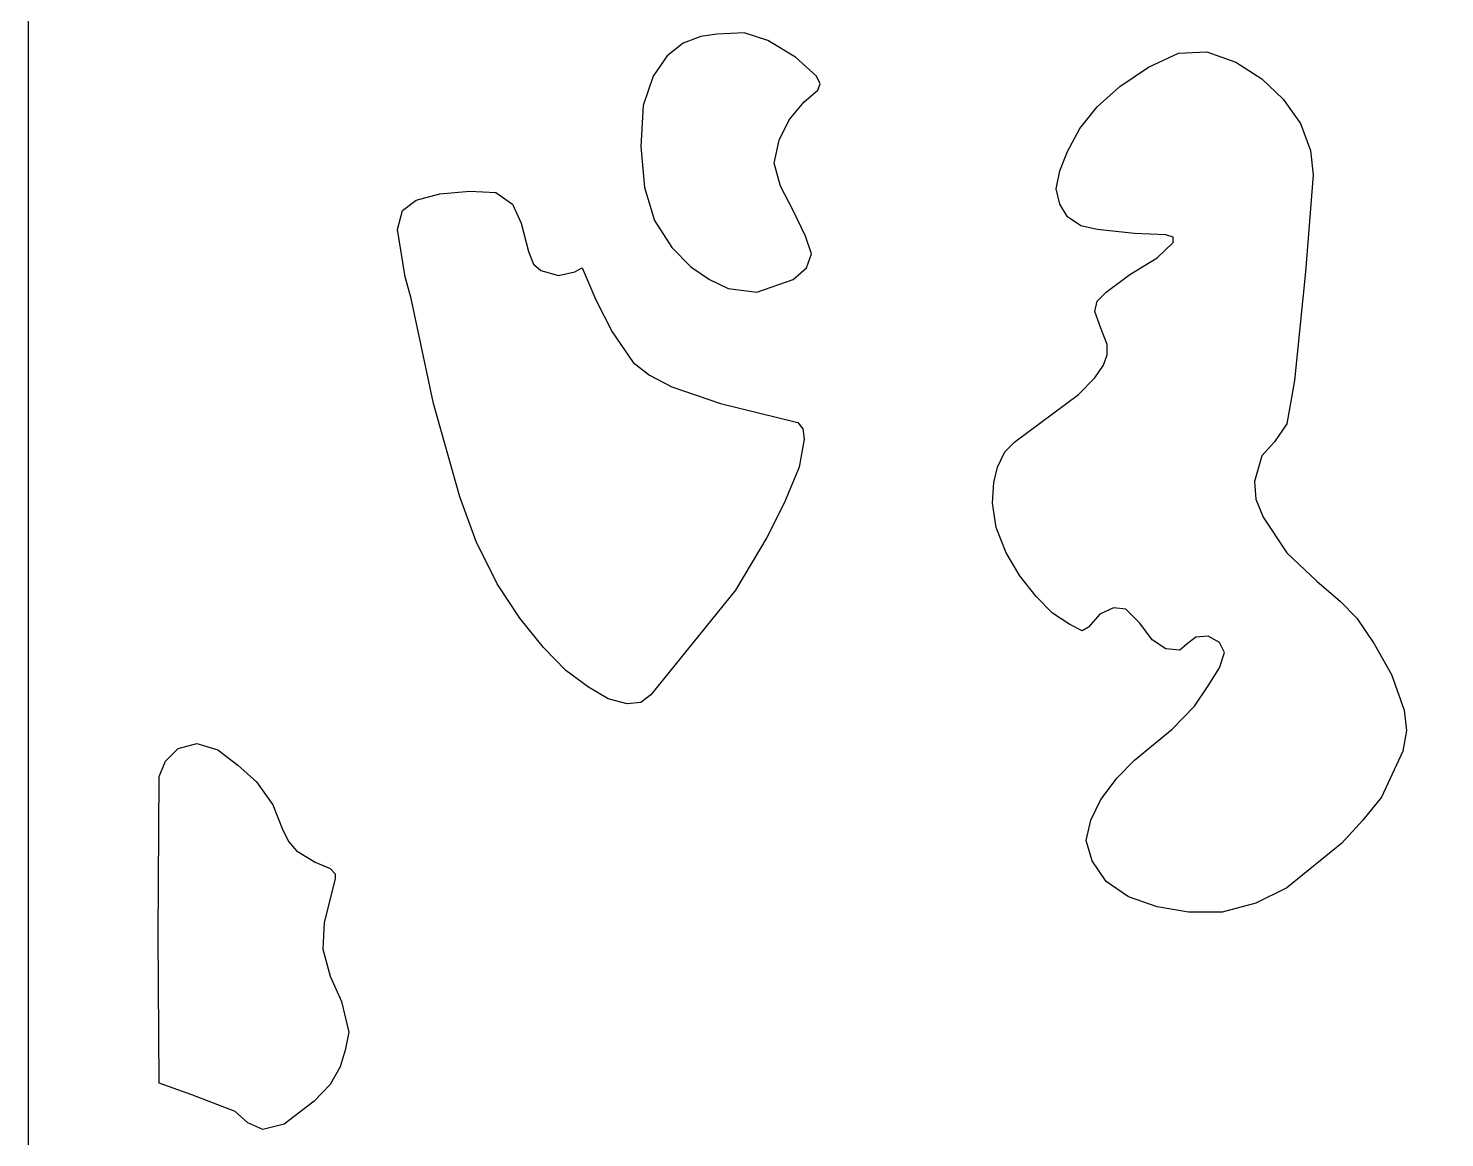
# Model space of a CAD drawing. Header units: centimetres. Extents: x -20.5 to -14.5, y -9 to 9.
# Drawn here: x -20.52 to -18.014, y -0.894 to 1.07 of the extents above; entities that cross this region are included whole.
import ezdxf

# ---------------------------------------------------------------- set-up
doc = ezdxf.new("R2010")
doc.units = ezdxf.units.CM
doc.header["$MEASUREMENT"] = 0
doc.layers.add('layer 1', color=7, linetype='Continuous')

msp = doc.modelspace()

# ---------------------------------------------------------------- linework, layer by layer
at = {"layer": 'layer 1', "color": 250}
for points, knots in [([(-14.52121, -8.99444), (-14.52121, -8.99444), (-20.51992, -8.99536), (-20.51992, -8.99536), (-20.51992, -8.99536), (-20.51992, -8.99536), (-20.51992, 9.00077), (-20.51992, 9.00077), (-20.51992, 9.00077), (-20.51992, 9.00077), (-14.52121, 9.00077), (-14.52121, 9.00077), (-14.52121, 9.00077), (-14.52121, 9.00077), (-14.52121, -8.99444), (-14.52121, -8.99444)], [0, 0, 0, 0, 0.2, 0.2, 0.2, 0.2, 0.4, 0.4, 0.4, 0.4, 0.6, 0.6, 0.6, 0.6, 1, 1, 1, 1]), ([(-19.23086, 0.6027), (-19.23086, 0.6027), (-19.28185, 0.60934), (-19.28185, 0.60934), (-19.28185, 0.60934), (-19.28185, 0.60934), (-19.31484, 0.62519), (-19.31484, 0.62519), (-19.31484, 0.62519), (-19.31484, 0.62519), (-19.34784, 0.64787), (-19.34784, 0.64787), (-19.34784, 0.64787), (-19.34784, 0.64787), (-19.38116, 0.6818), (-19.38116, 0.6818), (-19.38116, 0.6818), (-19.38116, 0.6818), (-19.41182, 0.72937), (-19.41182, 0.72937), (-19.41182, 0.72937), (-19.41182, 0.72937), (-19.42949, 0.78819), (-19.42949, 0.78819), (-19.42949, 0.78819), (-19.42949, 0.78819), (-19.43615, 0.86047), (-19.43615, 0.86047), (-19.43615, 0.86047), (-19.43615, 0.86047), (-19.43182, 0.93293), (-19.43182, 0.93293), (-19.43182, 0.93293), (-19.43182, 0.93293), (-19.41416, 0.98493), (-19.41416, 0.98493), (-19.41416, 0.98493), (-19.41416, 0.98493), (-19.38983, 1.02107), (-19.38983, 1.02107), (-19.38983, 1.02107), (-19.38983, 1.02107), (-19.36117, 1.04375), (-19.36117, 1.04375), (-19.36117, 1.04375), (-19.36117, 1.04375), (-19.33017, 1.055), (-19.33017, 1.055), (-19.33017, 1.055), (-19.33017, 1.055), (-19.30151, 1.05961), (-19.30151, 1.05961), (-19.30151, 1.05961), (-19.30151, 1.05961), (-19.25319, 1.06182), (-19.25319, 1.06182), (-19.25319, 1.06182), (-19.25319, 1.06182), (-19.2112, 1.04818), (-19.2112, 1.04818), (-19.2112, 1.04818), (-19.2112, 1.04818), (-19.16254, 1.01886), (-19.16254, 1.01886), (-19.16254, 1.01886), (-19.16254, 1.01886), (-19.12522, 0.98493), (-19.12522, 0.98493), (-19.12522, 0.98493), (-19.12522, 0.98493), (-19.11855, 0.97129), (-19.11855, 0.97129), (-19.11855, 0.97129), (-19.11855, 0.97129), (-19.12289, 0.96004), (-19.12289, 0.96004), (-19.12289, 0.96004), (-19.12289, 0.96004), (-19.14721, 0.93957), (-19.14721, 0.93957), (-19.14721, 0.93957), (-19.14721, 0.93957), (-19.17354, 0.90804), (-19.17354, 0.90804), (-19.17354, 0.90804), (-19.17354, 0.90804), (-19.1912, 0.87172), (-19.1912, 0.87172), (-19.1912, 0.87172), (-19.1912, 0.87172), (-19.2002, 0.83115), (-19.2002, 0.83115), (-19.2002, 0.83115), (-19.2002, 0.83115), (-19.1892, 0.7904), (-19.1892, 0.7904), (-19.1892, 0.7904), (-19.1892, 0.7904), (-19.16688, 0.74744), (-19.16688, 0.74744), (-19.16688, 0.74744), (-19.16688, 0.74744), (-19.14488, 0.70208), (-19.14488, 0.70208), (-19.14488, 0.70208), (-19.14488, 0.70208), (-19.13388, 0.67055), (-19.13388, 0.67055), (-19.13388, 0.67055), (-19.13388, 0.67055), (-19.14288, 0.64566), (-19.14288, 0.64566), (-19.14288, 0.64566), (-19.14288, 0.64566), (-19.16688, 0.62519), (-19.16688, 0.62519), (-19.16688, 0.62519), (-19.16688, 0.62519), (-19.23086, 0.6027), (-19.23086, 0.6027)], [0, 0, 0, 0, 0.0322581, 0.0322581, 0.0322581, 0.0322581, 0.0645161, 0.0645161, 0.0645161, 0.0645161, 0.0967742, 0.0967742, 0.0967742, 0.0967742, 0.1290323, 0.1290323, 0.1290323, 0.1290323, 0.1612903, 0.1612903, 0.1612903, 0.1612903, 0.1935484, 0.1935484, 0.1935484, 0.1935484, 0.2258065, 0.2258065, 0.2258065, 0.2258065, 0.2580645, 0.2580645, 0.2580645, 0.2580645, 0.2903226, 0.2903226, 0.2903226, 0.2903226, 0.3225806, 0.3225806, 0.3225806, 0.3225806, 0.3548387, 0.3548387, 0.3548387, 0.3548387, 0.3870968, 0.3870968, 0.3870968, 0.3870968, 0.4193548, 0.4193548, 0.4193548, 0.4193548, 0.4516129, 0.4516129, 0.4516129, 0.4516129, 0.483871, 0.483871, 0.483871, 0.483871, 0.516129, 0.516129, 0.516129, 0.516129, 0.5483871, 0.5483871, 0.5483871, 0.5483871, 0.5806452, 0.5806452, 0.5806452, 0.5806452, 0.6129032, 0.6129032, 0.6129032, 0.6129032, 0.6451613, 0.6451613, 0.6451613, 0.6451613, 0.6774194, 0.6774194, 0.6774194, 0.6774194, 0.7096774, 0.7096774, 0.7096774, 0.7096774, 0.7419355, 0.7419355, 0.7419355, 0.7419355, 0.7741935, 0.7741935, 0.7741935, 0.7741935, 0.8064516, 0.8064516, 0.8064516, 0.8064516, 0.8387097, 0.8387097, 0.8387097, 0.8387097, 0.8709677, 0.8709677, 0.8709677, 0.8709677, 0.9032258, 0.9032258, 0.9032258, 0.9032258, 0.9354839, 0.9354839, 0.9354839, 0.9354839, 1, 1, 1, 1]), ([(-18.45636, -0.13024), (-18.45636, -0.13024), (-18.49602, -0.17099), (-18.49602, -0.17099), (-18.49602, -0.17099), (-18.49602, -0.17099), (-18.56234, -0.22538), (-18.56234, -0.22538), (-18.56234, -0.22538), (-18.56234, -0.22538), (-18.59333, -0.25691), (-18.59333, -0.25691), (-18.59333, -0.25691), (-18.59333, -0.25691), (-18.62199, -0.29545), (-18.62199, -0.29545), (-18.62199, -0.29545), (-18.62199, -0.29545), (-18.63966, -0.33159), (-18.63966, -0.33159), (-18.63966, -0.33159), (-18.63966, -0.33159), (-18.64832, -0.36773), (-18.64832, -0.36773), (-18.64832, -0.36773), (-18.64832, -0.36773), (-18.63732, -0.40405), (-18.63732, -0.40405), (-18.63732, -0.40405), (-18.63732, -0.40405), (-18.61299, -0.44019), (-18.61299, -0.44019), (-18.61299, -0.44019), (-18.61299, -0.44019), (-18.57334, -0.4673), (-18.57334, -0.4673), (-18.57334, -0.4673), (-18.57334, -0.4673), (-18.52268, -0.48537), (-18.52268, -0.48537), (-18.52268, -0.48537), (-18.52268, -0.48537), (-18.46736, -0.49459), (-18.46736, -0.49459), (-18.46736, -0.49459), (-18.46736, -0.49459), (-18.40771, -0.49459), (-18.40771, -0.49459), (-18.40771, -0.49459), (-18.40771, -0.49459), (-18.34805, -0.47873), (-18.34805, -0.47873), (-18.34805, -0.47873), (-18.34805, -0.47873), (-18.29306, -0.45144), (-18.29306, -0.45144), (-18.29306, -0.45144), (-18.29306, -0.45144), (-18.19575, -0.37234), (-18.19575, -0.37234), (-18.19575, -0.37234), (-18.19575, -0.37234), (-18.15843, -0.33159), (-18.15843, -0.33159), (-18.15843, -0.33159), (-18.15843, -0.33159), (-18.12543, -0.29084), (-18.12543, -0.29084), (-18.12543, -0.29084), (-18.12543, -0.29084), (-18.08777, -0.20952), (-18.08777, -0.20952), (-18.08777, -0.20952), (-18.08777, -0.20952), (-18.08111, -0.1732), (-18.08111, -0.1732), (-18.08111, -0.1732), (-18.08111, -0.1732), (-18.08544, -0.13706), (-18.08544, -0.13706), (-18.08544, -0.13706), (-18.08544, -0.13706), (-18.10777, -0.07382), (-18.10777, -0.07382), (-18.10777, -0.07382), (-18.10777, -0.07382), (-18.13843, -0.01942), (-18.13843, -0.01942), (-18.13843, -0.01942), (-18.13843, -0.01942), (-18.16942, 0.02575), (-18.16942, 0.02575), (-18.16942, 0.02575), (-18.16942, 0.02575), (-18.19808, 0.05525), (-18.19808, 0.05525), (-18.19808, 0.05525), (-18.19808, 0.05525), (-18.24008, 0.09139), (-18.24008, 0.09139), (-18.24008, 0.09139), (-18.24008, 0.09139), (-18.29306, 0.14118), (-18.29306, 0.14118), (-18.29306, 0.14118), (-18.29306, 0.14118), (-18.33505, 0.20442), (-18.33505, 0.20442), (-18.33505, 0.20442), (-18.33505, 0.20442), (-18.34805, 0.23614), (-18.34805, 0.23614), (-18.34805, 0.23614), (-18.34805, 0.23614), (-18.35038, 0.26785), (-18.35038, 0.26785), (-18.35038, 0.26785), (-18.35038, 0.26785), (-18.33705, 0.31303), (-18.33705, 0.31303), (-18.33705, 0.31303), (-18.33705, 0.31303), (-18.31506, 0.33792), (-18.31506, 0.33792), (-18.31506, 0.33792), (-18.31506, 0.33792), (-18.29306, 0.36963), (-18.29306, 0.36963), (-18.29306, 0.36963), (-18.29306, 0.36963), (-18.27973, 0.44652), (-18.27973, 0.44652), (-18.27973, 0.44652), (-18.27973, 0.44652), (-18.26007, 0.63884), (-18.26007, 0.63884), (-18.26007, 0.63884), (-18.26007, 0.63884), (-18.24674, 0.81069), (-18.24674, 0.81069), (-18.24674, 0.81069), (-18.24674, 0.81069), (-18.25107, 0.85365), (-18.25107, 0.85365), (-18.25107, 0.85365), (-18.25107, 0.85365), (-18.26874, 0.90122), (-18.26874, 0.90122), (-18.26874, 0.90122), (-18.26874, 0.90122), (-18.29973, 0.94418), (-18.29973, 0.94418), (-18.29973, 0.94418), (-18.29973, 0.94418), (-18.33705, 0.98032), (-18.33705, 0.98032), (-18.33705, 0.98032), (-18.33705, 0.98032), (-18.38338, 1.00982), (-18.38338, 1.00982), (-18.38338, 1.00982), (-18.38338, 1.00982), (-18.43437, 1.02789), (-18.43437, 1.02789), (-18.43437, 1.02789), (-18.43437, 1.02789), (-18.48502, 1.02568), (-18.48502, 1.02568), (-18.48502, 1.02568), (-18.48502, 1.02568), (-18.53801, 1.00079), (-18.53801, 1.00079), (-18.53801, 1.00079), (-18.53801, 1.00079), (-18.58867, 0.96686), (-18.58867, 0.96686), (-18.58867, 0.96686), (-18.58867, 0.96686), (-18.62866, 0.93054), (-18.62866, 0.93054), (-18.62866, 0.93054), (-18.62866, 0.93054), (-18.65932, 0.89218), (-18.65932, 0.89218), (-18.65932, 0.89218), (-18.65932, 0.89218), (-18.68131, 0.85144), (-18.68131, 0.85144), (-18.68131, 0.85144), (-18.68131, 0.85144), (-18.69464, 0.81751), (-18.69464, 0.81751), (-18.69464, 0.81751), (-18.69464, 0.81751), (-18.70131, 0.78579), (-18.70131, 0.78579), (-18.70131, 0.78579), (-18.70131, 0.78579), (-18.69464, 0.75869), (-18.69464, 0.75869), (-18.69464, 0.75869), (-18.69464, 0.75869), (-18.68131, 0.73601), (-18.68131, 0.73601), (-18.68131, 0.73601), (-18.68131, 0.73601), (-18.65732, 0.72015), (-18.65732, 0.72015), (-18.65732, 0.72015), (-18.65732, 0.72015), (-18.62866, 0.71351), (-18.62866, 0.71351), (-18.62866, 0.71351), (-18.62866, 0.71351), (-18.56234, 0.70669), (-18.56234, 0.70669), (-18.56234, 0.70669), (-18.56234, 0.70669), (-18.50702, 0.70448), (-18.50702, 0.70448), (-18.50702, 0.70448), (-18.50702, 0.70448), (-18.49402, 0.69987), (-18.49402, 0.69987), (-18.49402, 0.69987), (-18.49402, 0.69987), (-18.49402, 0.69083), (-18.49402, 0.69083), (-18.49402, 0.69083), (-18.49402, 0.69083), (-18.52268, 0.66373), (-18.52268, 0.66373), (-18.52268, 0.66373), (-18.52268, 0.66373), (-18.571, 0.63423), (-18.571, 0.63423), (-18.571, 0.63423), (-18.571, 0.63423), (-18.61299, 0.6027), (-18.61299, 0.6027), (-18.61299, 0.6027), (-18.61299, 0.6027), (-18.62866, 0.58684), (-18.62866, 0.58684), (-18.62866, 0.58684), (-18.62866, 0.58684), (-18.63299, 0.56859), (-18.63299, 0.56859), (-18.63299, 0.56859), (-18.63299, 0.56859), (-18.62199, 0.53927), (-18.62199, 0.53927), (-18.62199, 0.53927), (-18.62199, 0.53927), (-18.611, 0.50995), (-18.611, 0.50995), (-18.611, 0.50995), (-18.611, 0.50995), (-18.611, 0.4917), (-18.611, 0.4917), (-18.611, 0.4917), (-18.611, 0.4917), (-18.61733, 0.47363), (-18.61733, 0.47363), (-18.61733, 0.47363), (-18.61733, 0.47363), (-18.63299, 0.45113), (-18.63299, 0.45113), (-18.63299, 0.45113), (-18.63299, 0.45113), (-18.66165, 0.42163), (-18.66165, 0.42163), (-18.66165, 0.42163), (-18.66165, 0.42163), (-18.77429, 0.33792), (-18.77429, 0.33792), (-18.77429, 0.33792), (-18.77429, 0.33792), (-18.79196, 0.31985), (-18.79196, 0.31985), (-18.79196, 0.31985), (-18.79196, 0.31985), (-18.80495, 0.29274), (-18.80495, 0.29274), (-18.80495, 0.29274), (-18.80495, 0.29274), (-18.81162, 0.26564), (-18.81162, 0.26564), (-18.81162, 0.26564), (-18.81162, 0.26564), (-18.81395, 0.22932), (-18.81395, 0.22932), (-18.81395, 0.22932), (-18.81395, 0.22932), (-18.80729, 0.18635), (-18.80729, 0.18635), (-18.80729, 0.18635), (-18.80729, 0.18635), (-18.78962, 0.14118), (-18.78962, 0.14118), (-18.78962, 0.14118), (-18.78962, 0.14118), (-18.7653, 0.10043), (-18.7653, 0.10043), (-18.7653, 0.10043), (-18.7653, 0.10043), (-18.73663, 0.06429), (-18.73663, 0.06429), (-18.73663, 0.06429), (-18.73663, 0.06429), (-18.70797, 0.03479), (-18.70797, 0.03479), (-18.70797, 0.03479), (-18.70797, 0.03479), (-18.67698, 0.0145), (-18.67698, 0.0145), (-18.67698, 0.0145), (-18.67698, 0.0145), (-18.65499, 0.00307), (-18.65499, 0.00307), (-18.65499, 0.00307), (-18.65499, 0.00307), (-18.64399, 0.0099), (-18.64399, 0.0099), (-18.64399, 0.0099), (-18.64399, 0.0099), (-18.62399, 0.03257), (-18.62399, 0.03257), (-18.62399, 0.03257), (-18.62399, 0.03257), (-18.59966, 0.04382), (-18.59966, 0.04382), (-18.59966, 0.04382), (-18.59966, 0.04382), (-18.57767, 0.04161), (-18.57767, 0.04161), (-18.57767, 0.04161), (-18.57767, 0.04161), (-18.55334, 0.01672), (-18.55334, 0.01672), (-18.55334, 0.01672), (-18.55334, 0.01672), (-18.53135, -0.0126), (-18.53135, -0.0126), (-18.53135, -0.0126), (-18.53135, -0.0126), (-18.50702, -0.02846), (-18.50702, -0.02846), (-18.50702, -0.02846), (-18.50702, -0.02846), (-18.48269, -0.03085), (-18.48269, -0.03085), (-18.48269, -0.03085), (-18.48269, -0.03085), (-18.46969, -0.01942), (-18.46969, -0.01942), (-18.46969, -0.01942), (-18.46969, -0.01942), (-18.45403, -0.00817), (-18.45403, -0.00817), (-18.45403, -0.00817), (-18.45403, -0.00817), (-18.43203, -0.00596), (-18.43203, -0.00596), (-18.43203, -0.00596), (-18.43203, -0.00596), (-18.41237, -0.01721), (-18.41237, -0.01721), (-18.41237, -0.01721), (-18.41237, -0.01721), (-18.40337, -0.03528), (-18.40337, -0.03528), (-18.40337, -0.03528), (-18.40337, -0.03528), (-18.41237, -0.06238), (-18.41237, -0.06238), (-18.41237, -0.06238), (-18.41237, -0.06238), (-18.43203, -0.0941), (-18.43203, -0.0941), (-18.43203, -0.0941), (-18.43203, -0.0941), (-18.45636, -0.13024), (-18.45636, -0.13024)], [0, 0, 0, 0, 0.0103093, 0.0103093, 0.0103093, 0.0103093, 0.0206186, 0.0206186, 0.0206186, 0.0206186, 0.0309278, 0.0309278, 0.0309278, 0.0309278, 0.0412371, 0.0412371, 0.0412371, 0.0412371, 0.0515464, 0.0515464, 0.0515464, 0.0515464, 0.0618557, 0.0618557, 0.0618557, 0.0618557, 0.0721649, 0.0721649, 0.0721649, 0.0721649, 0.0824742, 0.0824742, 0.0824742, 0.0824742, 0.0927835, 0.0927835, 0.0927835, 0.0927835, 0.1030928, 0.1030928, 0.1030928, 0.1030928, 0.1134021, 0.1134021, 0.1134021, 0.1134021, 0.1237113, 0.1237113, 0.1237113, 0.1237113, 0.1340206, 0.1340206, 0.1340206, 0.1340206, 0.1443299, 0.1443299, 0.1443299, 0.1443299, 0.1546392, 0.1546392, 0.1546392, 0.1546392, 0.1649485, 0.1649485, 0.1649485, 0.1649485, 0.1752577, 0.1752577, 0.1752577, 0.1752577, 0.185567, 0.185567, 0.185567, 0.185567, 0.1958763, 0.1958763, 0.1958763, 0.1958763, 0.2061856, 0.2061856, 0.2061856, 0.2061856, 0.2164948, 0.2164948, 0.2164948, 0.2164948, 0.2268041, 0.2268041, 0.2268041, 0.2268041, 0.2371134, 0.2371134, 0.2371134, 0.2371134, 0.2474227, 0.2474227, 0.2474227, 0.2474227, 0.257732, 0.257732, 0.257732, 0.257732, 0.2680412, 0.2680412, 0.2680412, 0.2680412, 0.2783505, 0.2783505, 0.2783505, 0.2783505, 0.2886598, 0.2886598, 0.2886598, 0.2886598, 0.2989691, 0.2989691, 0.2989691, 0.2989691, 0.3092784, 0.3092784, 0.3092784, 0.3092784, 0.3195876, 0.3195876, 0.3195876, 0.3195876, 0.3298969, 0.3298969, 0.3298969, 0.3298969, 0.3402062, 0.3402062, 0.3402062, 0.3402062, 0.3505155, 0.3505155, 0.3505155, 0.3505155, 0.3608247, 0.3608247, 0.3608247, 0.3608247, 0.371134, 0.371134, 0.371134, 0.371134, 0.3814433, 0.3814433, 0.3814433, 0.3814433, 0.3917526, 0.3917526, 0.3917526, 0.3917526, 0.4020619, 0.4020619, 0.4020619, 0.4020619, 0.4123711, 0.4123711, 0.4123711, 0.4123711, 0.4226804, 0.4226804, 0.4226804, 0.4226804, 0.4329897, 0.4329897, 0.4329897, 0.4329897, 0.443299, 0.443299, 0.443299, 0.443299, 0.4536082, 0.4536082, 0.4536082, 0.4536082, 0.4639175, 0.4639175, 0.4639175, 0.4639175, 0.4742268, 0.4742268, 0.4742268, 0.4742268, 0.4845361, 0.4845361, 0.4845361, 0.4845361, 0.4948454, 0.4948454, 0.4948454, 0.4948454, 0.5051546, 0.5051546, 0.5051546, 0.5051546, 0.5154639, 0.5154639, 0.5154639, 0.5154639, 0.5257732, 0.5257732, 0.5257732, 0.5257732, 0.5360825, 0.5360825, 0.5360825, 0.5360825, 0.5463918, 0.5463918, 0.5463918, 0.5463918, 0.556701, 0.556701, 0.556701, 0.556701, 0.5670103, 0.5670103, 0.5670103, 0.5670103, 0.5773196, 0.5773196, 0.5773196, 0.5773196, 0.5876289, 0.5876289, 0.5876289, 0.5876289, 0.5979381, 0.5979381, 0.5979381, 0.5979381, 0.6082474, 0.6082474, 0.6082474, 0.6082474, 0.6185567, 0.6185567, 0.6185567, 0.6185567, 0.628866, 0.628866, 0.628866, 0.628866, 0.6391753, 0.6391753, 0.6391753, 0.6391753, 0.6494845, 0.6494845, 0.6494845, 0.6494845, 0.6597938, 0.6597938, 0.6597938, 0.6597938, 0.6701031, 0.6701031, 0.6701031, 0.6701031, 0.6804124, 0.6804124, 0.6804124, 0.6804124, 0.6907216, 0.6907216, 0.6907216, 0.6907216, 0.7010309, 0.7010309, 0.7010309, 0.7010309, 0.7113402, 0.7113402, 0.7113402, 0.7113402, 0.7216495, 0.7216495, 0.7216495, 0.7216495, 0.7319588, 0.7319588, 0.7319588, 0.7319588, 0.742268, 0.742268, 0.742268, 0.742268, 0.7525773, 0.7525773, 0.7525773, 0.7525773, 0.7628866, 0.7628866, 0.7628866, 0.7628866, 0.7731959, 0.7731959, 0.7731959, 0.7731959, 0.7835052, 0.7835052, 0.7835052, 0.7835052, 0.7938144, 0.7938144, 0.7938144, 0.7938144, 0.8041237, 0.8041237, 0.8041237, 0.8041237, 0.814433, 0.814433, 0.814433, 0.814433, 0.8247423, 0.8247423, 0.8247423, 0.8247423, 0.8350515, 0.8350515, 0.8350515, 0.8350515, 0.8453608, 0.8453608, 0.8453608, 0.8453608, 0.8556701, 0.8556701, 0.8556701, 0.8556701, 0.8659794, 0.8659794, 0.8659794, 0.8659794, 0.8762887, 0.8762887, 0.8762887, 0.8762887, 0.8865979, 0.8865979, 0.8865979, 0.8865979, 0.8969072, 0.8969072, 0.8969072, 0.8969072, 0.9072165, 0.9072165, 0.9072165, 0.9072165, 0.9175258, 0.9175258, 0.9175258, 0.9175258, 0.9278351, 0.9278351, 0.9278351, 0.9278351, 0.9381443, 0.9381443, 0.9381443, 0.9381443, 0.9484536, 0.9484536, 0.9484536, 0.9484536, 0.9587629, 0.9587629, 0.9587629, 0.9587629, 0.9690722, 0.9690722, 0.9690722, 0.9690722, 0.9793814, 0.9793814, 0.9793814, 0.9793814, 1, 1, 1, 1]), ([(-19.8424, 0.59127), (-19.8424, 0.59127), (-19.80274, 0.40577), (-19.80274, 0.40577), (-19.80274, 0.40577), (-19.80274, 0.40577), (-19.75642, 0.24075), (-19.75642, 0.24075), (-19.75642, 0.24075), (-19.75642, 0.24075), (-19.72775, 0.16146), (-19.72775, 0.16146), (-19.72775, 0.16146), (-19.72775, 0.16146), (-19.6901, 0.08678), (-19.6901, 0.08678), (-19.6901, 0.08678), (-19.6901, 0.08678), (-19.65044, 0.02575), (-19.65044, 0.02575), (-19.65044, 0.02575), (-19.65044, 0.02575), (-19.60845, -0.02624), (-19.60845, -0.02624), (-19.60845, -0.02624), (-19.60845, -0.02624), (-19.56879, -0.06699), (-19.56879, -0.06699), (-19.56879, -0.06699), (-19.56879, -0.06699), (-19.5288, -0.09631), (-19.5288, -0.09631), (-19.5288, -0.09631), (-19.5288, -0.09631), (-19.49381, -0.11678), (-19.49381, -0.11678), (-19.49381, -0.11678), (-19.49381, -0.11678), (-19.46048, -0.12581), (-19.46048, -0.12581), (-19.46048, -0.12581), (-19.46048, -0.12581), (-19.43615, -0.1236), (-19.43615, -0.1236), (-19.43615, -0.1236), (-19.43615, -0.1236), (-19.41849, -0.10996), (-19.41849, -0.10996), (-19.41849, -0.10996), (-19.41849, -0.10996), (-19.26852, 0.07554), (-19.26852, 0.07554), (-19.26852, 0.07554), (-19.26852, 0.07554), (-19.2132, 0.16828), (-19.2132, 0.16828), (-19.2132, 0.16828), (-19.2132, 0.16828), (-19.18254, 0.22932), (-19.18254, 0.22932), (-19.18254, 0.22932), (-19.18254, 0.22932), (-19.15588, 0.29274), (-19.15588, 0.29274), (-19.15588, 0.29274), (-19.15588, 0.29274), (-19.14721, 0.34253), (-19.14721, 0.34253), (-19.14721, 0.34253), (-19.14721, 0.34253), (-19.14921, 0.3606), (-19.14921, 0.3606), (-19.14921, 0.3606), (-19.14921, 0.3606), (-19.15821, 0.37185), (-19.15821, 0.37185), (-19.15821, 0.37185), (-19.15821, 0.37185), (-19.29518, 0.40577), (-19.29518, 0.40577), (-19.29518, 0.40577), (-19.29518, 0.40577), (-19.38116, 0.43527), (-19.38116, 0.43527), (-19.38116, 0.43527), (-19.38116, 0.43527), (-19.42082, 0.45556), (-19.42082, 0.45556), (-19.42082, 0.45556), (-19.42082, 0.45556), (-19.44948, 0.47824), (-19.44948, 0.47824), (-19.44948, 0.47824), (-19.44948, 0.47824), (-19.48714, 0.53245), (-19.48714, 0.53245), (-19.48714, 0.53245), (-19.48714, 0.53245), (-19.5158, 0.58905), (-19.5158, 0.58905), (-19.5158, 0.58905), (-19.5158, 0.58905), (-19.54013, 0.64566), (-19.54013, 0.64566), (-19.54013, 0.64566), (-19.54013, 0.64566), (-19.55313, 0.63884), (-19.55313, 0.63884), (-19.55313, 0.63884), (-19.55313, 0.63884), (-19.58179, 0.63202), (-19.58179, 0.63202), (-19.58179, 0.63202), (-19.58179, 0.63202), (-19.61278, 0.64105), (-19.61278, 0.64105), (-19.61278, 0.64105), (-19.61278, 0.64105), (-19.62611, 0.6523), (-19.62611, 0.6523), (-19.62611, 0.6523), (-19.62611, 0.6523), (-19.63477, 0.67498), (-19.63477, 0.67498), (-19.63477, 0.67498), (-19.63477, 0.67498), (-19.64811, 0.72476), (-19.64811, 0.72476), (-19.64811, 0.72476), (-19.64811, 0.72476), (-19.66344, 0.75869), (-19.66344, 0.75869), (-19.66344, 0.75869), (-19.66344, 0.75869), (-19.69243, 0.77897), (-19.69243, 0.77897), (-19.69243, 0.77897), (-19.69243, 0.77897), (-19.73875, 0.78137), (-19.73875, 0.78137), (-19.73875, 0.78137), (-19.73875, 0.78137), (-19.79174, 0.77676), (-19.79174, 0.77676), (-19.79174, 0.77676), (-19.79174, 0.77676), (-19.8334, 0.76551), (-19.8334, 0.76551), (-19.8334, 0.76551), (-19.8334, 0.76551), (-19.85773, 0.74744), (-19.85773, 0.74744), (-19.85773, 0.74744), (-19.85773, 0.74744), (-19.86672, 0.71351), (-19.86672, 0.71351), (-19.86672, 0.71351), (-19.86672, 0.71351), (-19.85339, 0.6298), (-19.85339, 0.6298), (-19.85339, 0.6298), (-19.85339, 0.6298), (-19.8424, 0.59127), (-19.8424, 0.59127)], [0, 0, 0, 0, 0.0238095, 0.0238095, 0.0238095, 0.0238095, 0.047619, 0.047619, 0.047619, 0.047619, 0.0714286, 0.0714286, 0.0714286, 0.0714286, 0.0952381, 0.0952381, 0.0952381, 0.0952381, 0.1190476, 0.1190476, 0.1190476, 0.1190476, 0.1428571, 0.1428571, 0.1428571, 0.1428571, 0.1666667, 0.1666667, 0.1666667, 0.1666667, 0.1904762, 0.1904762, 0.1904762, 0.1904762, 0.2142857, 0.2142857, 0.2142857, 0.2142857, 0.2380952, 0.2380952, 0.2380952, 0.2380952, 0.2619048, 0.2619048, 0.2619048, 0.2619048, 0.2857143, 0.2857143, 0.2857143, 0.2857143, 0.3095238, 0.3095238, 0.3095238, 0.3095238, 0.3333333, 0.3333333, 0.3333333, 0.3333333, 0.3571429, 0.3571429, 0.3571429, 0.3571429, 0.3809524, 0.3809524, 0.3809524, 0.3809524, 0.4047619, 0.4047619, 0.4047619, 0.4047619, 0.4285714, 0.4285714, 0.4285714, 0.4285714, 0.452381, 0.452381, 0.452381, 0.452381, 0.4761905, 0.4761905, 0.4761905, 0.4761905, 0.5, 0.5, 0.5, 0.5, 0.5238095, 0.5238095, 0.5238095, 0.5238095, 0.547619, 0.547619, 0.547619, 0.547619, 0.5714286, 0.5714286, 0.5714286, 0.5714286, 0.5952381, 0.5952381, 0.5952381, 0.5952381, 0.6190476, 0.6190476, 0.6190476, 0.6190476, 0.6428571, 0.6428571, 0.6428571, 0.6428571, 0.6666667, 0.6666667, 0.6666667, 0.6666667, 0.6904762, 0.6904762, 0.6904762, 0.6904762, 0.7142857, 0.7142857, 0.7142857, 0.7142857, 0.7380952, 0.7380952, 0.7380952, 0.7380952, 0.7619048, 0.7619048, 0.7619048, 0.7619048, 0.7857143, 0.7857143, 0.7857143, 0.7857143, 0.8095238, 0.8095238, 0.8095238, 0.8095238, 0.8333333, 0.8333333, 0.8333333, 0.8333333, 0.8571429, 0.8571429, 0.8571429, 0.8571429, 0.8809524, 0.8809524, 0.8809524, 0.8809524, 0.9047619, 0.9047619, 0.9047619, 0.9047619, 0.9285714, 0.9285714, 0.9285714, 0.9285714, 0.952381, 0.952381, 0.952381, 0.952381, 1, 1, 1, 1]), ([(-20.2883, -0.79753), (-20.2883, -0.79753), (-20.23065, -0.818), (-20.23065, -0.818), (-20.23065, -0.818), (-20.23065, -0.818), (-20.15366, -0.84732), (-20.15366, -0.84732), (-20.15366, -0.84732), (-20.15366, -0.84732), (-20.13133, -0.86778), (-20.13133, -0.86778), (-20.13133, -0.86778), (-20.13133, -0.86778), (-20.10501, -0.87903), (-20.10501, -0.87903), (-20.10501, -0.87903), (-20.10501, -0.87903), (-20.06735, -0.87), (-20.06735, -0.87), (-20.06735, -0.87), (-20.06735, -0.87), (-20.01436, -0.82925), (-20.01436, -0.82925), (-20.01436, -0.82925), (-20.01436, -0.82925), (-19.9857, -0.79993), (-19.9857, -0.79993), (-19.9857, -0.79993), (-19.9857, -0.79993), (-19.96804, -0.76822), (-19.96804, -0.76822), (-19.96804, -0.76822), (-19.96804, -0.76822), (-19.95937, -0.73871), (-19.95937, -0.73871), (-19.95937, -0.73871), (-19.95937, -0.73871), (-19.95271, -0.70718), (-19.95271, -0.70718), (-19.95271, -0.70718), (-19.95271, -0.70718), (-19.96604, -0.65279), (-19.96604, -0.65279), (-19.96604, -0.65279), (-19.96604, -0.65279), (-19.9857, -0.60762), (-19.9857, -0.60762), (-19.9857, -0.60762), (-19.9857, -0.60762), (-19.99903, -0.56004), (-19.99903, -0.56004), (-19.99903, -0.56004), (-19.99903, -0.56004), (-19.9967, -0.51266), (-19.9967, -0.51266), (-19.9967, -0.51266), (-19.9967, -0.51266), (-19.97703, -0.43577), (-19.97703, -0.43577), (-19.97703, -0.43577), (-19.97703, -0.43577), (-19.97703, -0.42655), (-19.97703, -0.42655), (-19.97703, -0.42655), (-19.97703, -0.42655), (-19.9857, -0.41751), (-19.9857, -0.41751), (-19.9857, -0.41751), (-19.9857, -0.41751), (-20.01236, -0.40627), (-20.01236, -0.40627), (-20.01236, -0.40627), (-20.01236, -0.40627), (-20.04535, -0.38598), (-20.04535, -0.38598), (-20.04535, -0.38598), (-20.04535, -0.38598), (-20.05868, -0.37013), (-20.05868, -0.37013), (-20.05868, -0.37013), (-20.05868, -0.37013), (-20.06968, -0.34966), (-20.06968, -0.34966), (-20.06968, -0.34966), (-20.06968, -0.34966), (-20.08734, -0.30448), (-20.08734, -0.30448), (-20.08734, -0.30448), (-20.08734, -0.30448), (-20.116, -0.26373), (-20.116, -0.26373), (-20.116, -0.26373), (-20.116, -0.26373), (-20.149, -0.23442), (-20.149, -0.23442), (-20.149, -0.23442), (-20.149, -0.23442), (-20.18432, -0.20713), (-20.18432, -0.20713), (-20.18432, -0.20713), (-20.18432, -0.20713), (-20.22198, -0.19588), (-20.22198, -0.19588), (-20.22198, -0.19588), (-20.22198, -0.19588), (-20.25497, -0.20492), (-20.25497, -0.20492), (-20.25497, -0.20492), (-20.25497, -0.20492), (-20.2773, -0.22759), (-20.2773, -0.22759), (-20.2773, -0.22759), (-20.2773, -0.22759), (-20.2883, -0.2547), (-20.2883, -0.2547), (-20.2883, -0.2547), (-20.2883, -0.2547), (-20.2903, -0.53515), (-20.2903, -0.53515), (-20.2903, -0.53515), (-20.2903, -0.53515), (-20.2883, -0.79753), (-20.2883, -0.79753)], [0, 0, 0, 0, 0.03125, 0.03125, 0.03125, 0.03125, 0.0625, 0.0625, 0.0625, 0.0625, 0.09375, 0.09375, 0.09375, 0.09375, 0.125, 0.125, 0.125, 0.125, 0.15625, 0.15625, 0.15625, 0.15625, 0.1875, 0.1875, 0.1875, 0.1875, 0.21875, 0.21875, 0.21875, 0.21875, 0.25, 0.25, 0.25, 0.25, 0.28125, 0.28125, 0.28125, 0.28125, 0.3125, 0.3125, 0.3125, 0.3125, 0.34375, 0.34375, 0.34375, 0.34375, 0.375, 0.375, 0.375, 0.375, 0.40625, 0.40625, 0.40625, 0.40625, 0.4375, 0.4375, 0.4375, 0.4375, 0.46875, 0.46875, 0.46875, 0.46875, 0.5, 0.5, 0.5, 0.5, 0.53125, 0.53125, 0.53125, 0.53125, 0.5625, 0.5625, 0.5625, 0.5625, 0.59375, 0.59375, 0.59375, 0.59375, 0.625, 0.625, 0.625, 0.625, 0.65625, 0.65625, 0.65625, 0.65625, 0.6875, 0.6875, 0.6875, 0.6875, 0.71875, 0.71875, 0.71875, 0.71875, 0.75, 0.75, 0.75, 0.75, 0.78125, 0.78125, 0.78125, 0.78125, 0.8125, 0.8125, 0.8125, 0.8125, 0.84375, 0.84375, 0.84375, 0.84375, 0.875, 0.875, 0.875, 0.875, 0.90625, 0.90625, 0.90625, 0.90625, 0.9375, 0.9375, 0.9375, 0.9375, 1, 1, 1, 1])]:
    msp.add_open_spline(points, degree=3, knots=knots, dxfattribs=at)

doc.saveas('drawing.dxf')
